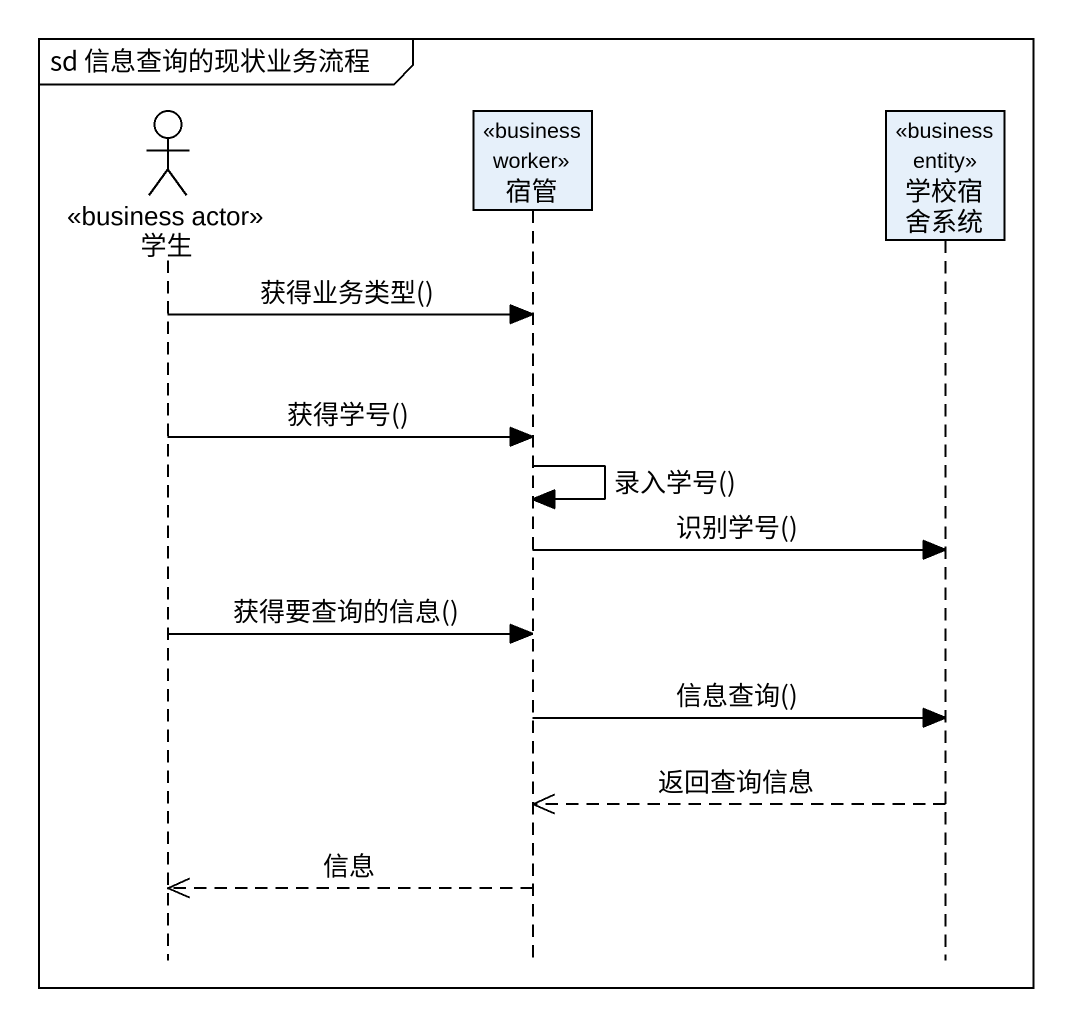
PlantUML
@startuml
mainframe sd 信息查询的现状业务流程
hide footbox
actor 学生 <<business actor>>
participant 宿管 <<business worker>>
participant 学校宿舍系统 <<business entity>>

学生 -> 宿管 : 获得业务类型()
学生 -> 宿管 : 获得学号()
宿管 -> 宿管 : 录入学号()
宿管 -> 学校宿舍系统 : 识别学号()
学生 -> 宿管 : 获得要查询的信息()
宿管 -> 学校宿舍系统 : 信息查询()
学校宿舍系统 -->> 宿管 : 返回查询信息
宿管 -->> 学生 : 信息
@enduml
